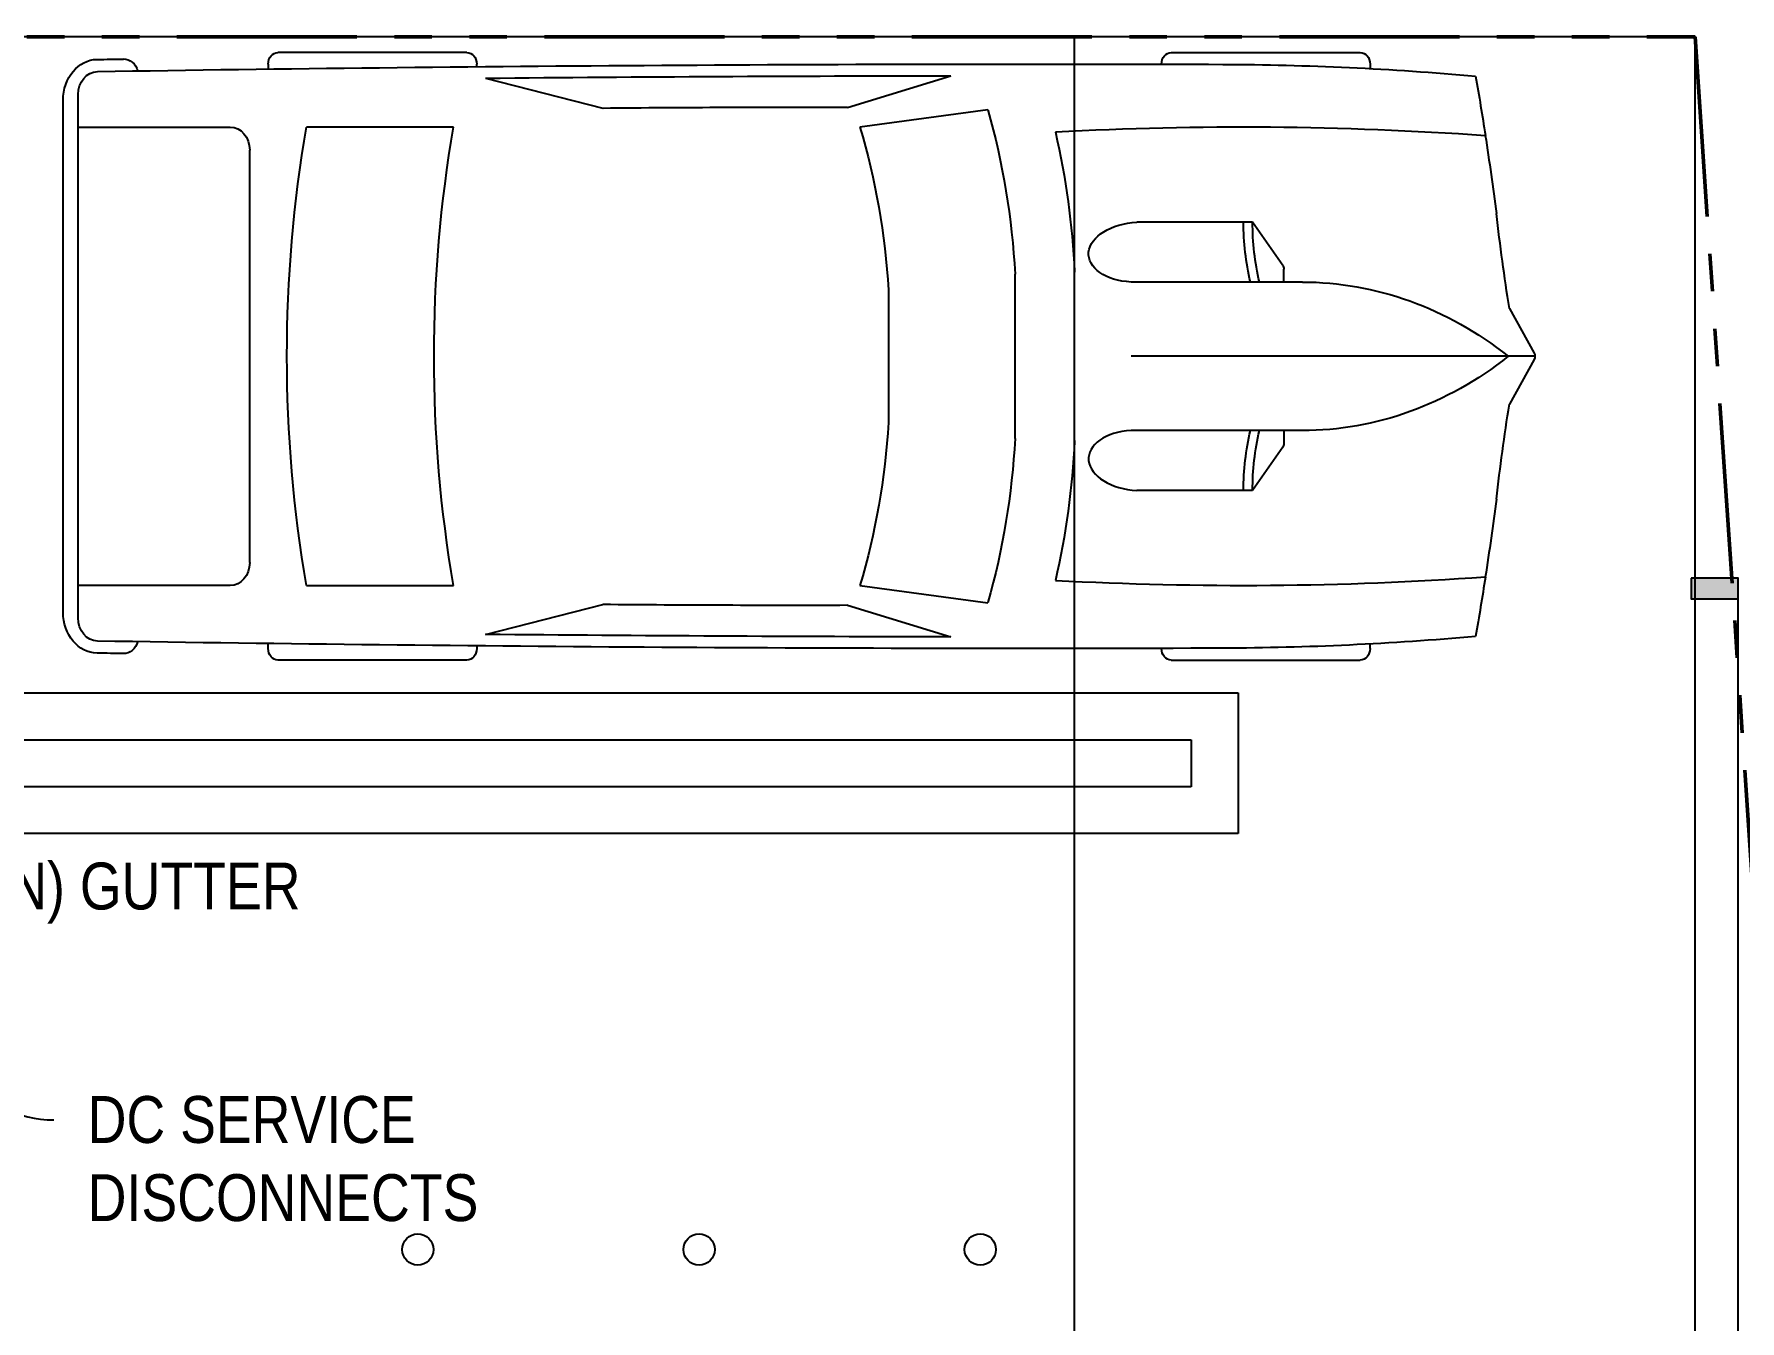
# Model space of a CAD drawing. Extents: x 1.3 to 36.8, y 1.2 to 24.4.
# Drawn here: x 4.493 to 9.042, y 15.688 to 19.12 of the extents above; entities that cross this region are included whole.
import ezdxf
from ezdxf import colors
from ezdxf.entities.mleader import LeaderData, LeaderLine
from ezdxf.enums import TextEntityAlignment as Align
from ezdxf.math import Vec2, Vec3

# ---------------------------------------------------------------- set-up
doc = ezdxf.new("R2010")
doc.units = 0
doc.header["$LTSCALE"] = 96
doc.header["$MEASUREMENT"] = 0
for name, pattern in [('CENTER', [2, 1.25, -0.25, 0.25, -0.25]), ('DOT', [0.25, 0, -0.25]), ('HIDDEN', [0.375, 0.25, -0.125]), ('PHANTOM', [0.5, 0.25, -0.05, 0.05, -0.05, 0.05, -0.05])]:
    doc.linetypes.add(name, pattern=pattern)
for name, color, linetype in [('A-GRID', 8, 'CENTER'), ('AN - Text', 7, 'Continuous'), ('C-PKNG-STRP', 30, 'Continuous'), ('E - Equipment New', 7, 'Continuous')]:
    doc.layers.add(name, color=color, linetype=linetype)
doc.layers.add('Annotations', color=250, linetype='Continuous', lineweight=9)
doc.layers.add('NO PLOT - GRID', color=255, linetype='DOT', plot=False)
doc.layers.add('Non Printing', color=253, linetype='Continuous', plot=False)
doc.styles.add('Borrego 8th', font='ARIALN.TTF')
doc.styles.add('Borrego 8th NO-ANNO', font='ARIALN.TTF')
doc.styles.add('Tahoma', font='TAHOMA.TTF')

# ---------------------------------------------------------------- blocks, each defined once
blk = doc.blocks.new('BLOCK')
at = {"layer": 'C-PKNG-STRP'}
for p, q in [((0, 0), (0, -192)), ((0, 0), (6, 0)), ((6, 0), (6, -186)), ((12, -186), (12, 0)), ((12, 0), (18, 0)), ((18, -192), (18, 0)), ((6, -186), (12, -186)), ((0, -192), (18, -192))]:
    blk.add_line(p, q, dxfattribs=at)
blk = doc.blocks.new('*U12')
for p, q in [((21.1, 37.41), (21.1, 36.83)), ((46.55, 38.89), (22.35, 38.89)), ((47.8, 37.39), (47.8, 37.41)), ((135.45, 37.07), (135.45, 37.41)), ((136.7, 38.89), (160.9, 38.89)), ((162.15, 37.41), (162.15, 36.77)), ((87.99, 31.87), (74.76, 35.92)), ((134.31, 35.6), (119.29, 31.78)), ((186.47, -33.5), (186.47, 33.5)), ((188.4, -32.76), (188.4, 32.76)), ((70.03, 31.54), (86.41, 29.35)), ((138.42, 29.35), (157.25, 29.35)), ((186.47, 29.35), (167.01, 29.35)), ((164.52, 26.39), (164.52, -26.39)), ((32.27, 11.63), (36.13, 17.17)), ((36.13, 17.17), (50.94, 17.17)), ((32.12, 9.51), (32.12, 11.15)), ((29.77, 9.51), (51.68, 9.51)), ((58.92, -10.77), (58.92, 10.77)), ((66.55, -10.53), (66.55, 10.53)), ((186.47, -10.53), (186.47, 10.53)), ((82.74, 8.5), (82.74, -8.5)), ((3.27, 6.13), (0.1, 0.41)), ((0, 0), (51.68, 0)), ((0.1, -0.41), (3.27, -6.13)), ((29.77, -9.51), (51.68, -9.51)), ((32.12, -9.51), (32.12, -11.15)), ((32.27, -11.63), (36.13, -17.17)), ((36.13, -17.17), (50.94, -17.17)), ((86.41, -29.35), (70.03, -31.54)), ((157.25, -29.35), (138.42, -29.35)), ((167.01, -29.35), (186.47, -29.35)), ((87.99, -31.87), (74.76, -35.92)), ((134.31, -35.6), (119.29, -31.78)), ((21.1, -37.41), (21.1, -36.83)), ((135.45, -37.07), (135.45, -37.41)), ((162.15, -37.41), (162.15, -36.77)), ((46.55, -38.89), (22.35, -38.89)), ((47.8, -37.39), (47.8, -37.41)), ((136.7, -38.89), (160.9, -38.89))]:
    blk.add_line(p, q)
for centre, major_axis, ratio, start_param, end_param in [((41.19, -490.86), (0, 528.23), 0.842304, 0.00281, 0.075598), ((22.35, 37.41), (0, -1.48), 0.842304, 3.141593, 4.712389), ((64.48, -10555.62), (0, 10593.03), 0.842304, -0.013397, 0.002797), ((46.55, 37.41), (0, 1.48), 0.842304, -1.570796, 0), ((136.7, 37.41), (0, -1.48), 0.842304, 3.141593, 4.712389), ((160.9, 37.41), (0, 1.48), 0.842304, -1.570796, 0), ((180.63, 35.84), (0, 2.22), 0.842304, -0.013017, 1.249894), ((64.48, -10556.36), (0, 10595.31), 0.842304, -0.013397, -0.013017), ((183.98, 32.76), (0, -5.25), 0.842304, 1.570796, 3.128196), ((266.03, -27.52), (0, 313.31), 0.842304, 1.367076, 1.39176), ((64.48, -10555.62), (0, -10591.55), 0.842304, 3.133765, 3.140441), ((183.98, 33.5), (0, -2.96), 0.842304, 1.570796, 3.128196), ((135.29, 5.39), (0, 81.77), 0.842304, 1.245306, 1.50788), ((95.79, -3666.35), (0, -3698.24), 0.842304, 3.134049, 3.144098), ((37.47, -593.96), (0, -623.33), 0.842304, 3.096046, 3.200911), ((134.4, 5.39), (0, -89.78), 0.842304, 4.449482, 4.652344), ((149.6, 2.8), (0, -79.58), 0.842304, 4.372215, 4.640744), ((17.08, 0), (0, 147.02), 0.842304, 4.511394, 4.913384), ((35.91, 0), (0, 147.02), 0.842304, 4.511394, 4.913384), ((167.01, 26.39), (0, 2.96), 0.842304, 0, 1.570796), ((259.18, -27.52), (0, -305.3), 0.842304, 4.528606, 4.561838), ((-204.49, 52.4), (0, -250.96), 0.842304, 1.385369, 1.434372), ((13.04, 17.01), (0, 27.42), 0.842304, 4.435146, 4.718221), ((14.2, 17.01), (0, 27.42), 0.842304, 4.435146, 4.718221), ((50.79, 13.34), (6.34, -0.36), 0.603834, -1.395552, 1.581315), ((32.75, 11.15), (0, 0.74), 0.842304, 0.879714, 1.570796), ((29.77, -46.66), (0, 56.17), 0.842304, 0, 0.590319), ((0.62, 0), (0, -0.74), 0.842304, 4.131459, 5.293319), ((29.77, 46.66), (0, 56.17), 0.842304, 2.551274, 3.141593), ((-204.49, -52.4), (0, 250.96), 0.842304, -1.434372, -1.385369), ((149.6, -2.8), (0, -79.58), 0.842304, -1.499151, -1.230623), ((13.04, -17.01), (0, -27.42), 0.842304, 1.564964, 1.848039), ((14.2, -17.01), (0, -27.42), 0.842304, 1.564964, 1.848039), ((134.4, -5.39), (0, -89.78), 0.842304, -1.510751, -1.307889), ((135.29, -5.39), (0, -81.77), 0.842304, -1.50788, -1.245306), ((32.75, -11.15), (0, -0.74), 0.842304, 4.712389, 5.403472), ((259.18, 27.52), (0, 305.3), 0.842304, 1.721348, 1.754579), ((266.03, 27.52), (0, 313.31), 0.842304, 1.749832, 1.774517), ((37.47, 593.96), (0, -623.33), 0.842304, -0.059319, 0.045547), ((167.01, -26.39), (0, -2.96), 0.842304, 4.712389, 6.283185), ((95.79, 3666.35), (0, -3698.24), 0.842304, -0.002505, 0.007544), ((183.98, -33.5), (0, 2.96), 0.842304, 3.15499, 4.712389), ((183.98, -32.76), (0, -5.25), 0.842304, 0.013397, 1.570796), ((41.19, 490.86), (0, -528.23), 0.842304, -0.075598, -0.00281), ((64.48, 10555.62), (0, 10593.03), 0.842304, 3.138796, 3.15499), ((64.48, 10555.62), (0, -10591.55), 0.842304, 0.001152, 0.007828), ((180.63, -35.84), (0, -2.22), 0.842304, -1.249894, 0.013017), ((22.35, -37.41), (0, 1.48), 0.842304, 1.570796, 3.141593), ((46.55, -37.41), (0, -1.48), 0.842304, 0, 1.570796), ((136.7, -37.41), (0, -1.48), 0.842304, -1.570796, 0), ((160.9, -37.41), (0, 1.48), 0.842304, 3.141593, 4.712389), ((64.48, 10556.36), (0, 10595.31), 0.842304, 3.15461, 3.15499)]:
    blk.add_ellipse(centre, major_axis=major_axis, ratio=ratio, start_param=start_param, end_param=end_param)
at = {"extrusion": (0, 0, -1)}
blk.add_ellipse((50.79, -13.34), major_axis=(6.34, 0.36), ratio=0.603834, start_param=-1.395552, end_param=1.581315, dxfattribs=at)
blk = doc.blocks.new('*U103')
blk.add_hatch(color=256).paths.add_polyline_path([(-0.125, 4.9499), (-0.125, 4.894), (0, 4.894), (0, 4.9499)])
h = blk.add_hatch(color=256)
edge = h.paths.add_edge_path()
edge.add_line((0, 0.3125), (0, 0.4419))
edge.add_line((0, 0.4419), (-0.4419, 0))
edge.add_line((-0.4419, 0), (0, -0.4419))
edge.add_line((0, -0.4419), (0, -0.3125))
edge.add_arc((0, 0), 0.3125, 90, 270, ccw=False)
for p, q in [((0, 0.3125), (0, 4.9499)), ((-0.3125, 0), (0.3125, 0))]:
    blk.add_line(p, q)
blk.add_lwpolyline([(-0.125, 4.9499), (-0.125, 4.894), (0, 4.894), (0, 4.9499)], close=True)
blk.add_lwpolyline([(0, 0.3125), (0, 0.4419), (-0.4419, 0), (0, -0.4419), (0, -0.3125, -1)], format="xyb", close=True)
blk.add_circle((0, 0), 0.3125)
at = {"style": 'Tahoma', "flags": 8}
blk.add_attdef('VIEWNUMBER', text='', height=0.125, dxfattribs=at).set_placement((0, 0), align=Align.BOTTOM_CENTER)
blk.add_attdef('SHEETNUMBER', text='', height=0.125, dxfattribs=at).set_placement((0, -0.0625), align=Align.TOP_CENTER)

msp = doc.modelspace()

# ---------------------------------------------------------------- linework, layer by layer
for centre in [(5.51621, 15.87872), (6.26621, 15.87872), (7.01621, 15.87872)]:
    msp.add_circle(centre, 0.04167)
at = {"layer": 'A-GRID'}
msp.add_lwpolyline([(7.26621, 19.11281), (7.26621, 13.87873), (7.26621, 11.86156)], dxfattribs=at)
at = {"layer": 'Annotations', "linetype": 'PHANTOM', "lineweight": 50, "ltscale": 0.02}
msp.add_lwpolyline([(2.91385, 19.11281), (8.92253, 19.11281), (9.41385, 11.86156), (2.91385, 11.86156)], close=True, dxfattribs=at)
at = {"layer": 'NO PLOT - GRID'}
for p, q in [((8.36892, 24.28712), (8.36892, 1.26212)), ((1.64392, 17.34962), (35.16892, 17.34962))]:
    msp.add_line(p, q, dxfattribs=at)
at = {"layer": 'Non Printing', "linetype": 'Continuous'}
msp.add_lwpolyline([(2.91385, 11.86156), (8.92253, 11.86156), (8.92253, 19.11281), (2.91385, 19.11281)], close=True, dxfattribs=at)

# ---------------------------------------------------------------- block references
at = {"linetype": 'HIDDEN', "xscale": -0.02083333237855634, "yscale": 0.02083333237855811, "zscale": 0.020833332378557}
msp.add_blockref('*U12', (8.49526, 18.26102), dxfattribs=at)
at = {"layer": 'AN - Text'}
ref = msp.add_blockref('*U103', (9.03722, 12.71973), dxfattribs=at)
ref.add_attrib('VIEWNUMBER', '6', dxfattribs={"layer": '0', "height": 0.125, "style": 'Tahoma'}).set_placement((9.03722, 12.71973), align=Align.BOTTOM_CENTER)
ref.add_attrib('SHEETNUMBER', '-', dxfattribs={"layer": '0', "height": 0.125, "style": 'Tahoma'}).set_placement((9.03722, 12.65723), align=Align.TOP_CENTER)
at = {"layer": 'C-PKNG-STRP', "xscale": -0.02083333237855811, "yscale": 0.02083333237855811, "zscale": 0.020833332378557, "rotation": 90}
msp.add_blockref('BLOCK', (3.70398, 17.3631), dxfattribs=at)

# ---------------------------------------------------------------- leaders
at = {"layer": 'Annotations'}
ml = msp.add_multileader_mtext('Standard', dxfattribs=at)
ml.set_content('DC SERVICE\\PDISCONNECTS', color=256, style='Borrego 8th')
ml.set_leader_properties(color=256)
ml.build(insert=Vec2(0, 0))
ml.multileader.update_dxf_attribs({"leader_type": 2, "dogleg_length": 0.36, "arrow_head_size": 0.18})
ctx = ml.context
ctx.base_point, ctx.char_height, ctx.arrow_head_size, ctx.landing_gap_size, ctx.plane_origin = Vec3(4.5459, 16.22451), 0.125, 0.18, 0.09, Vec3(3.88652, 16.59813)
notes = []
notes.append((ctx, [(0, (1, 1, 0), (4.1859, 16.22451), (1, 0), 0.36, [(0, [(3.88652, 16.59813)], 0, [])])]))
ctx.mtext.insert, ctx.mtext.flow_direction = Vec3(4.6359, 16.28807), 5
at = {"layer": 'E - Equipment New'}
ml = msp.add_multileader_mtext('Standard', dxfattribs=at)
ml.set_content('(N) GUTTER', color=256, style='Borrego 8th NO-ANNO')
ml.set_leader_properties()
ml.build(insert=Vec2(0, 0))
ml.multileader.update_dxf_attribs({"leader_type": 2, "dogleg_length": 0.36, "arrow_head_size": 0.125})
ctx = ml.context
ctx.base_point, ctx.char_height, ctx.arrow_head_size, ctx.landing_gap_size, ctx.plane_origin = Vec3(4.34529, 16.8298), 0.125, 0.125, 0.03125, Vec3(4.02368, 17.67324)
notes.append((ctx, [(0, (1, 1, 0), (3.98529, 16.8298), (1, 0), 0.36, [(0, [(4.02368, 17.67324)], 0, [])])]))
ctx.mtext.insert, ctx.mtext.flow_direction = Vec3(4.37654, 16.91068), 5
for ctx, leaders in notes:
    for number, flags, end, landing, length, lines in leaders:
        leader = LeaderData()
        leader.index, (leader.has_last_leader_line, leader.has_dogleg_vector, leader.attachment_direction) = number, flags
        leader.last_leader_point, leader.dogleg_vector, leader.dogleg_length = Vec3(end), Vec3(landing), length
        for number, points, colour, breaks in lines:
            line = LeaderLine()
            line.index, line.vertices, line.color, line.breaks = number, Vec3.list(points), colors.encode_raw_color(colour), breaks
            leader.lines.append(line)
        ctx.leaders.append(leader)

doc.saveas('drawing.dxf')
